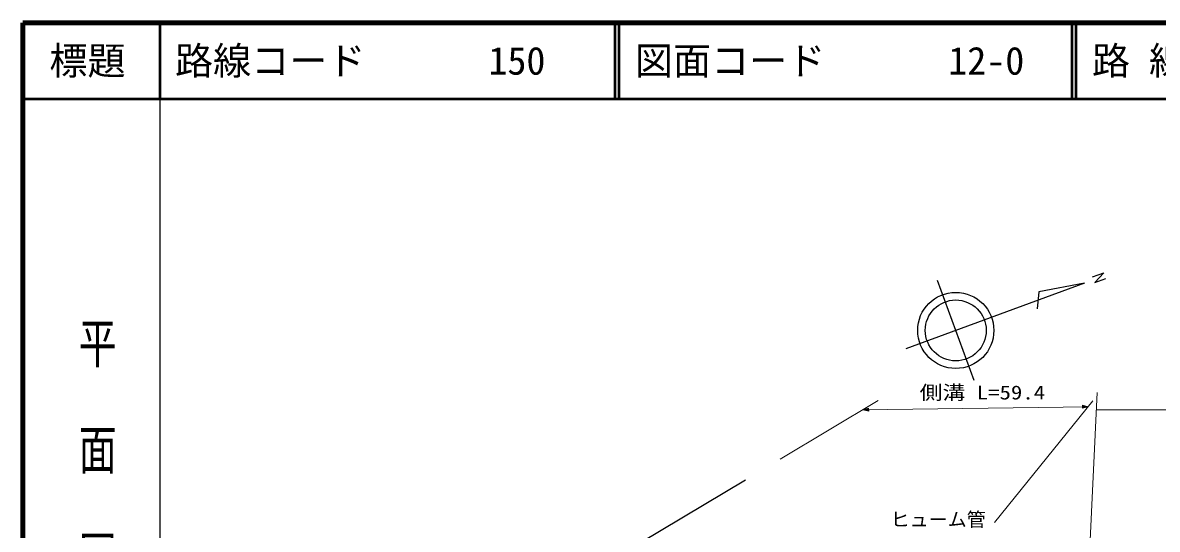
# Model space of a CAD drawing. Units: millimetres, scale not verified. Extents: x 40000 to 680000, y 20000 to 380000.
# Drawn here: x 40000 to 188959, y 313423 to 380000 of the extents above; entities that cross this region are included whole.
import ezdxf
from ezdxf.enums import TextEntityAlignment as Align

# ---------------------------------------------------------------- set-up
doc = ezdxf.new("R2010")
doc.units = ezdxf.units.MM
doc.header["$LTSCALE"] = 1000
for name, color, linetype, lineweight in [('M-BGD', 7, 'Continuous', 25), ('M-BGD-HTXT', 7, 'Continuous', 13), ('M-TTL', 2, 'Continuous', 140), ('M-TTL-BAND', 7, 'Continuous', 25), ('M-TTL-LINE', 7, 'Continuous', 50)]:
    doc.layers.add(name, color=color, linetype=linetype, lineweight=lineweight)
doc.layers.add('M-TTL-TXT', color=7, linetype='Continuous')
doc.styles.add('@ＭＳ ゴシック', font='')
doc.styles.add('ＭＳ ゴシック', font='')
doc.styles.get('@ＭＳ ゴシック').set_extended_font_data('@MS Gothic')
doc.styles.get('ＭＳ ゴシック').set_extended_font_data('MS Gothic')

msp = doc.modelspace()

# ---------------------------------------------------------------- linework, layer by layer
at = {"layer": 'M-BGD'}
for p, q in [((180472, 346607), (181921, 347138)), ((181921, 347138), (180743, 345853)), ((179400, 345750), (155925, 337151)), ((164906, 332985), (160090, 346131)), ((179400, 345750), (173422, 344625)), ((180743, 345853), (182195, 346394)), ((173422, 344625), (173171, 342403)), ((96560, 297044), (134900, 319934))]:
    msp.add_line(p, q, dxfattribs=at)
for radius in [5000, 4000]:
    msp.add_circle((162498, 339558), radius, dxfattribs=at)
at = {"layer": 'M-BGD-HTXT'}
for p, q in [((179897, 307178), (181065, 331394)), ((139433, 322641), (152319, 330334)), ((150314, 329137), (179874, 329541)), ((180502, 330319), (167589, 314315)), ((180956, 329139), (452650, 329153))]:
    msp.add_line(p, q, dxfattribs=at)
for points in [[(150314, 329137), (151067, 328960), (151062, 329335)], [(150468, 329140), (151016, 329278), (151019, 329016)], [(150543, 329141), (150988, 329250), (150991, 329044)], [(150620, 329142), (150960, 329221), (150962, 329071)], [(179874, 329541), (179121, 329718), (179126, 329343)], [(179720, 329539), (179173, 329400), (179169, 329662)], [(179645, 329538), (179200, 329428), (179198, 329635)], [(179568, 329537), (179228, 329457), (179226, 329607)], [(179493, 329536), (179256, 329485), (179255, 329579)], [(150695, 329143), (150933, 329193), (150934, 329099)]]:
    msp.add_lwpolyline(points, close=True, dxfattribs=at)
for points in [[(150391, 329138), (151043, 329307), (151048, 328988), (150393, 329139)], [(179797, 329540), (179145, 329371), (179141, 329690), (179795, 329540)], [(179283, 329533), (179416, 329535), (179284, 329514), (179283, 329551), (179416, 329535)], [(150905, 329146), (150772, 329144), (150905, 329164), (150905, 329127), (150772, 329144)]]:
    msp.add_lwpolyline(points, dxfattribs=at)
at = {"layer": 'M-TTL'}
for p, q in [((40000, 380000), (40000, 20000)), ((680000, 380000), (40000, 380000))]:
    msp.add_line(p, q, dxfattribs=at)
at = {"layer": 'M-TTL-BAND'}
msp.add_line((58000, 370000), (58000, 20000), dxfattribs=at)
at = {"layer": 'M-TTL-LINE'}
for p, q in [((58000, 380000), (58000, 370000)), ((117750, 380000), (117750, 370000)), ((118250, 380000), (118250, 370000)), ((177750, 380000), (177750, 370000)), ((178250, 380000), (178250, 370000)), ((40000, 370000), (680000, 370000))]:
    msp.add_line(p, q, dxfattribs=at)

# ---------------------------------------------------------------- texts
at = {"layer": 'M-BGD-HTXT', "style": 'ＭＳ ゴシック', "width": 1.2}
msp.add_text('側溝 L=59.4', height=1833, dxfattribs=at).set_placement((157756, 329938), align=Align.BOTTOM_LEFT)
at = {"layer": 'M-BGD-HTXT', "style": 'ＭＳ ゴシック'}
msp.add_text('ヒューム管', height=1833, dxfattribs=at).set_placement((153937, 313254), align=Align.BOTTOM_LEFT)
at = {"layer": 'M-TTL-BAND', "style": '@ＭＳ ゴシック', "width": 1.4}
msp.add_text('平  面  図', height=3666, rotation=270, dxfattribs=at).set_placement((49777, 306475), align=Align.MIDDLE_RIGHT)
at = {"layer": 'M-TTL-TXT', "style": 'ＭＳ ゴシック'}
msp.add_text('標題', height=3666, dxfattribs=at).set_placement((48500, 375000), align=Align.MIDDLE_CENTER)
for s, p in [('路線コード', (60000, 375000)), ('図面コード', (120380, 375000)), ('路 線 名', (180380, 375000)), ('150', (101142, 375000)), ('12-0', (161521, 375000))]:
    msp.add_text(s, height=3666, dxfattribs=at).set_placement(p, align=Align.MIDDLE_LEFT)

doc.saveas('drawing.dxf')
